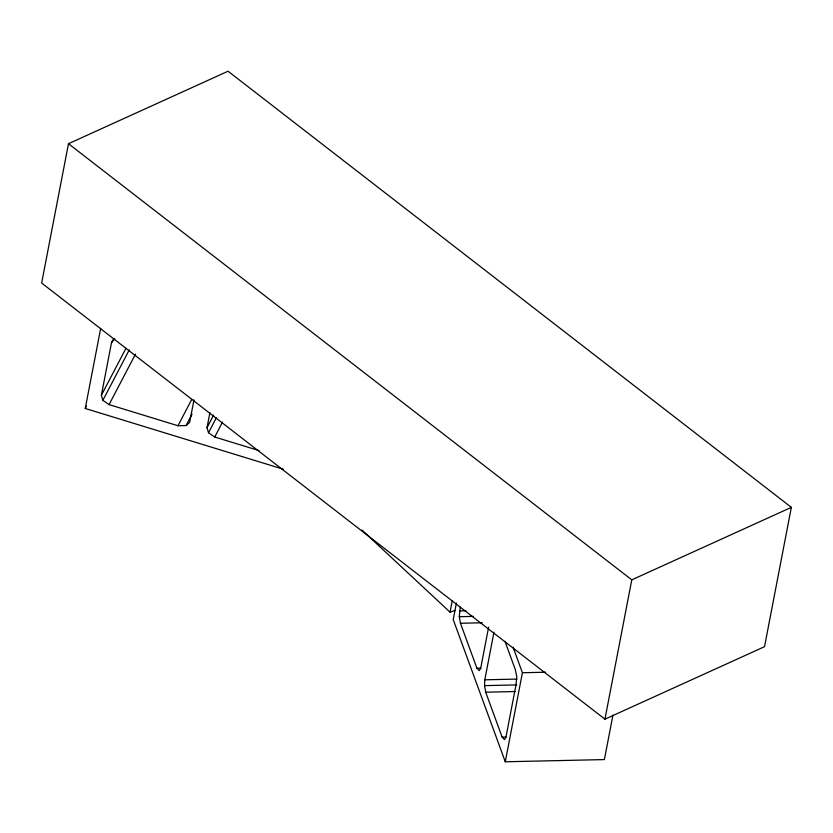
<?xml version="1.0" encoding="UTF-8"?>
<svg xmlns="http://www.w3.org/2000/svg" width="833" height="833" viewBox="0 0 833 833"><rect width="100%" height="100%" fill="white"/><g stroke="black" fill="none" stroke-linecap="round" stroke-linejoin="round"><path stroke-width="1.25" d="M488.617 627.176L480.662 668.482L479.204 670.68L476.913 668.212L460.451 623.261L459.295 616.701L460.295 607.122M504.975 641.358L515.211 669.305L516.783 676.458L516.012 684.83L505.891 737.413L504.444 739.61L502.143 737.143L485.691 692.192L484.535 685.621L484.806 679.801L493.959 632.237M68.483 143.713L41.65 283.043L604.945 719.171L764.517 646.689L791.35 507.359L228.055 71.222L68.483 143.713L631.778 579.851L791.35 507.359M283.366 469.229L85.258 408.472L100.689 328.327M193.985 399.871L189.653 422.404L186.061 425.569L177.97 425.746L109.071 404.609L102.865 400.34L101.366 395.321L111.487 342.748L113.288 339.312M259.001 450.591L214.706 437.013L208.51 432.733L207.001 427.725L209.895 412.699M454.964 610.464L450.049 612.151L452.246 600.697M456.411 603.05L453.225 619.585L505.277 761.779L604.383 759.581L612.953 715.058M505.277 761.779L522.416 672.731L513.076 647.21M604.945 719.171L631.778 579.851M85.258 408.472L86.455 406.171M101.366 395.321L125.95 348.319M102.865 400.34L129.261 349.891M109.071 404.609L135.467 354.16M177.97 425.746L191.767 399.371M186.061 425.569L192.059 414.105M207.001 427.725L213.602 415.115M208.51 432.733L216.309 417.833M214.706 437.013L222.505 422.102M111.487 342.748L114.735 338.687M459.566 610.881L466.001 610.735M459.295 616.701L473.456 616.378M460.451 623.261L482.338 622.782M476.913 668.212L480.776 668.128M522.416 672.731L545.584 672.221M484.806 679.801L516.981 679.093M484.535 685.621L516.71 684.913M485.691 692.192L515.294 691.536M502.143 737.143L506.006 737.059M361.949 530.048L450.049 612.151"/></g></svg>
